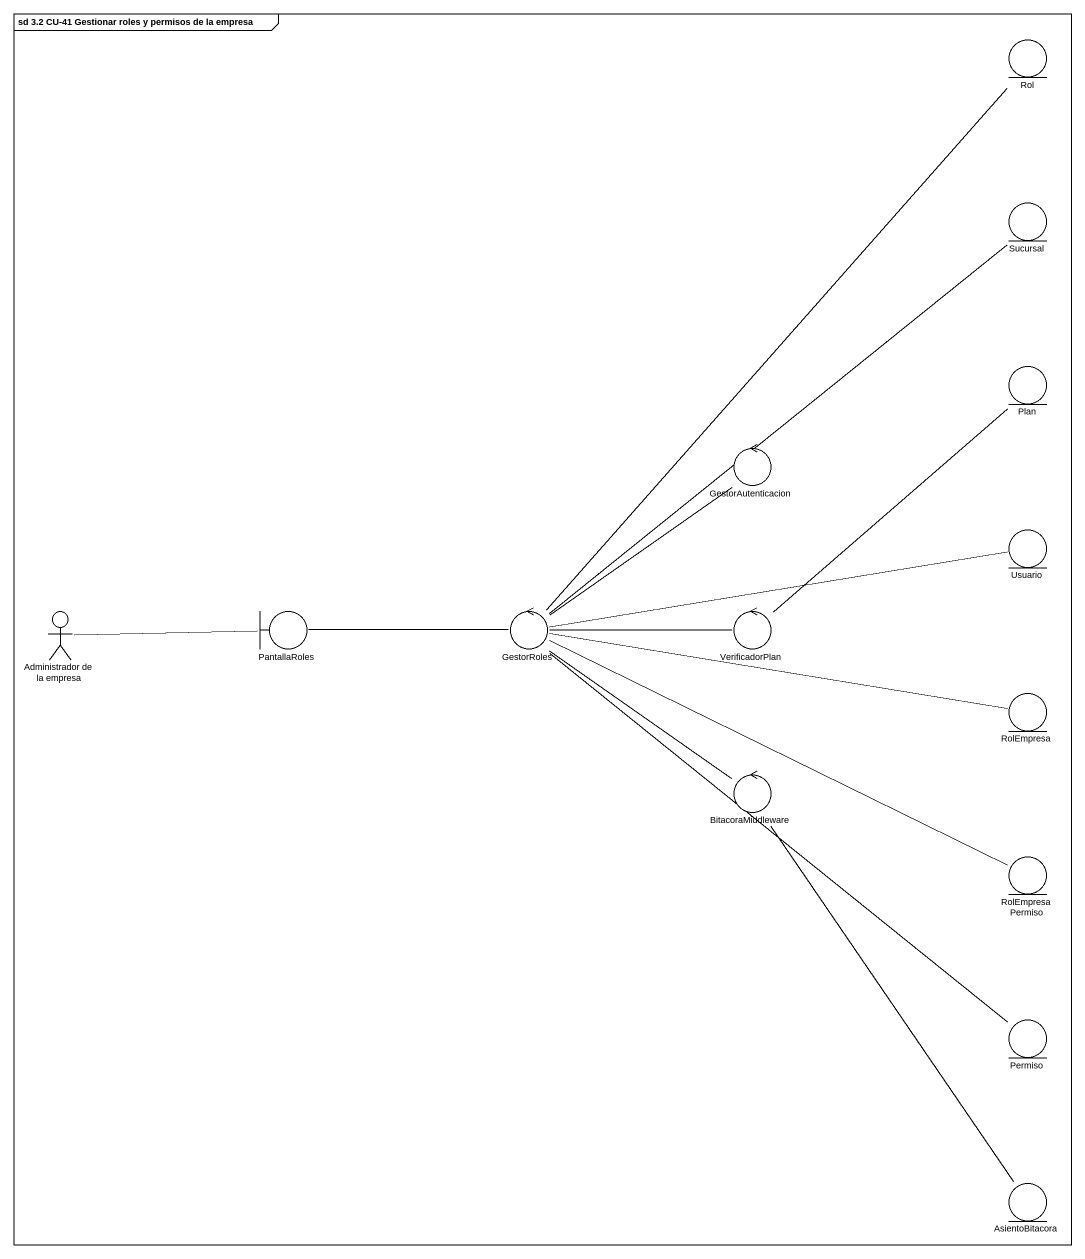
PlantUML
@startuml
mainframe sd 3.2 CU-41 Gestionar roles y permisos de la empresa
entity Rol
entity Sucursal
entity Plan
control GestorAutenticacion
entity Usuario
actor "Administrador de la empresa" as Administrador_de_la_empresa
boundary PantallaRoles
control GestorRoles
control VerificadorPlan
entity RolEmpresa
control BitacoraMiddleware
entity RolEmpresaPermiso
entity Permiso
entity AsientoBitacora
Plan -- VerificadorPlan
GestorAutenticacion -- GestorRoles
Administrador_de_la_empresa -right- PantallaRoles
GestorRoles -up- Rol
GestorRoles -up- Sucursal
GestorRoles -right- Usuario
GestorRoles -left- PantallaRoles
GestorRoles -right- VerificadorPlan
GestorRoles -right- RolEmpresa
GestorRoles -right- RolEmpresaPermiso
GestorRoles -- Permiso
BitacoraMiddleware -up- GestorRoles
AsientoBitacora -up- BitacoraMiddleware
@enduml
